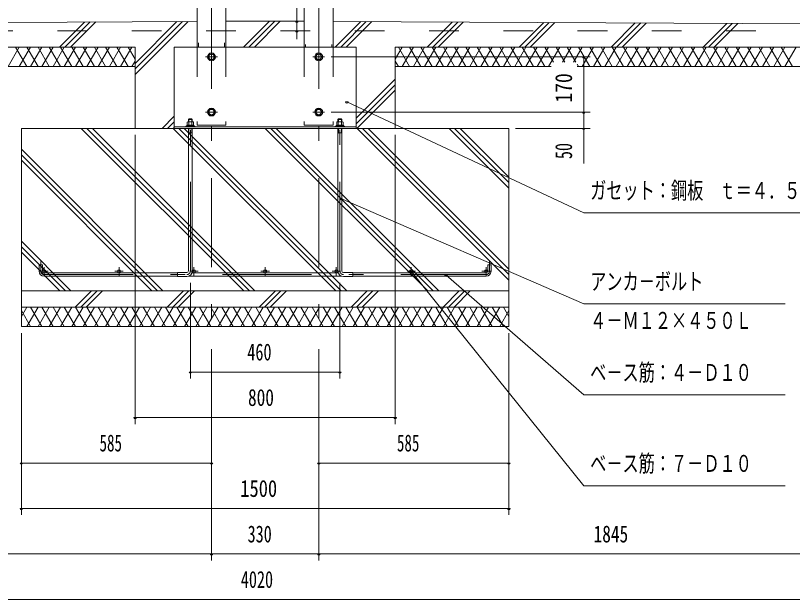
# Model space of a CAD drawing. Units: millimetres, scale not verified. Extents: x -31992 to 32005, y -14700 to 14700.
# Drawn here: x 19142 to 27508, y -4592 to 1698 of the extents above; entities that cross this region are included whole.
import ezdxf
from ezdxf.enums import TextEntityAlignment as Align

# ---------------------------------------------------------------- set-up
doc = ezdxf.new("R2010")
doc.units = ezdxf.units.MM
doc.header["$LTSCALE"] = 80
doc.linetypes.add('USER2', pattern=[10, 4, -6])
doc.linetypes.add('USER3', pattern=[24, 12, -5, 2, -5])
for name, color, linetype, lineweight in [('0-6_2-02BOLD', 7, 'Continuous', 18), ('0-7_2-12HIDDEN', 3, 'USER2', 18), ('0-8_2-22CENTER', 3, 'USER3', 18), ('0-9_2-42THIN', 4, 'Continuous', 18), ('0-A_2-52DIM', 3, 'Continuous', 18), ('0-B_2-62HATCH', 2, 'Continuous', 18)]:
    doc.layers.add(name, color=color, linetype=linetype, lineweight=lineweight)
doc.styles.add('ＭＳ ゴシック', font='')
doc.styles.get('ＭＳ ゴシック').set_extended_font_data('MS Gothic')

msp = doc.modelspace()

# ---------------------------------------------------------------- linework, layer by layer
at = {"layer": '0-6_2-02BOLD'}
for p, q in [((22251.39, 7787.41), (22251.39, 1357.9)), ((22563.24, 7787.41), (22563.24, 1357.9)), ((21096.37, 2204.9), (21096.37, 1357.9)), ((21408.23, 2204.9), (21408.23, 1357.9)), ((21829.81, 1637.9), (21408.23, 1635.81)), ((21829.81, 1637.9), (22251.38, 1635.81)), ((22563.23, 1634.25), (28864.81, 1602.9)), ((20429.8, 1357.9), (14794.81, 1357.9)), ((20429.8, 1357.9), (20429.8, 482.9)), ((20849.8, 1357.9), (20849.8, 482.9)), ((23229.81, 1357.9), (23229.81, 482.9)), ((23229.81, 1357.9), (28864.81, 1357.9)), ((21217.96, 1252.9), (21235.13, 1282.65)), ((21235.13, 1282.65), (21269.48, 1282.65)), ((22372.96, 1252.9), (22390.13, 1282.65)), ((22424.48, 1282.65), (22390.13, 1282.65)), ((21235.13, 1223.15), (21217.96, 1252.9)), ((22390.13, 1223.15), (22372.96, 1252.9)), ((22424.48, 1223.15), (22390.13, 1223.15)), ((20429.8, 1147.9), (14794.81, 1147.9)), ((23229.81, 1147.9), (24909.8, 1147.9)), ((25189.81, 1147.9), (28864.81, 1147.9)), ((21286.65, 657.9), (21269.48, 687.65)), ((22424.48, 687.65), (22390.13, 687.65)), ((22441.66, 657.9), (22424.48, 687.65)), ((21235.13, 628.15), (21269.48, 628.15)), ((21269.48, 628.15), (21286.65, 657.9)), ((22424.48, 628.15), (22390.13, 628.15)), ((22424.48, 628.15), (22441.66, 657.9)), ((20975.81, 506.7), (20975.81, 498.65)), ((20987.18, 517.2), (21062.43, 517.2)), ((20987.18, 517.2), (20987.18, 506.7)), ((20990.46, 549.04), (20990.46, 517.2)), ((21003.81, 577.73), (21010.8, 584.73)), ((21003.81, 577.73), (21045.8, 577.73)), ((21003.81, 552.2), (21003.81, 577.73)), ((21007.63, 549.04), (21007.63, 517.2)), ((21010.8, 584.73), (21038.81, 584.73)), ((21014.31, 506.7), (21024.81, 517.2)), ((21024.81, 506.7), (21035.3, 517.2)), ((21038.81, 584.73), (21045.8, 577.73)), ((21041.98, 549.04), (21041.98, 517.2)), ((21045.8, 552.2), (21045.8, 577.73)), ((21062.43, 517.2), (21062.43, 506.7)), ((22683.81, 506.7), (22585.8, 506.7)), ((22585.8, 506.7), (22585.8, 498.65)), ((22605.93, 552.2), (22600.45, 549.04)), ((22600.45, 549.04), (22600.45, 517.2)), ((22663.68, 552.2), (22605.93, 552.2)), ((22620.8, 584.73), (22613.81, 577.73)), ((22655.8, 577.73), (22613.81, 577.73)), ((22613.81, 552.2), (22613.81, 577.73)), ((22617.63, 549.04), (22617.63, 517.2)), ((22634.81, 506.7), (22624.31, 517.2)), ((22645.31, 506.7), (22634.81, 517.2)), ((22651.98, 549.04), (22651.98, 517.2)), ((22655.8, 552.2), (22655.8, 577.73)), ((22669.16, 549.04), (22663.68, 552.2)), ((22669.16, 549.04), (22669.16, 517.2)), ((22672.43, 517.2), (22672.43, 506.7)), ((22683.81, 506.7), (22683.81, 498.65)), ((19204.81, 482.9), (24454.81, 482.9)), ((19204.81, 482.9), (19204.81, -1652.1)), ((20849.8, 498.65), (22809.81, 498.65)), ((21003.81, -1053.6), (21003.81, 482.9)), ((21003.81, 435.65), (21045.8, 435.65)), ((21045.8, -1053.6), (21045.8, 482.9)), ((22613.81, -1053.6), (22613.81, 482.9)), ((22655.8, 435.65), (22613.81, 435.65)), ((22655.8, -1053.6), (22655.8, 482.9)), ((24454.81, 482.9), (24454.81, -1652.1)), ((19397.3, -1057.1), (19397.3, -987.1)), ((24262.31, -1057.1), (24262.31, -987.1)), ((19449.8, -1074.6), (20884.8, -1074.6)), ((20986.31, -1071.1), (20884.8, -1071.1)), ((22617.64, -1074.6), (21041.98, -1074.6)), ((22673.3, -1071.1), (22774.81, -1071.1)), ((22774.81, -1113.1), (22774.81, -1071.1)), ((24209.81, -1074.6), (22774.81, -1074.6)), ((19449.8, -1109.6), (20884.8, -1109.6)), ((22653.2, -1109.6), (21006.41, -1109.6)), ((22673.3, -1113.1), (22774.81, -1113.1)), ((24209.81, -1109.6), (22774.81, -1109.6)), ((24454.81, -1267.1), (19204.81, -1267.1)), ((24454.81, -1442.1), (19204.81, -1442.1)), ((24454.81, -1652.1), (19204.81, -1652.1))]:
    msp.add_line(p, q, dxfattribs=at)
for points in [[(21096.38, 1634.25), (14794.81, 1602.9), (14794.81, 1147.9)], [(20849.8, 1357.9), (22809.81, 1357.9), (22809.81, 482.9)], [(21235.13, 1223.15), (21269.48, 1223.15), (21286.65, 1252.9), (21269.48, 1282.65)], [(22424.48, 1223.15), (22441.66, 1252.9), (22424.48, 1282.65)], [(21235.13, 628.15), (21217.96, 657.9), (21235.13, 687.65), (21269.48, 687.65)], [(22390.13, 628.15), (22372.96, 657.9), (22390.13, 687.65)], [(20975.81, 506.7), (21073.81, 506.7), (21073.81, 498.65)], [(20990.46, 549.04), (20995.93, 552.2), (21053.68, 552.2), (21059.16, 549.04), (21059.16, 517.2)], [(22672.43, 517.2), (22597.18, 517.2), (22597.18, 506.7)], [(22655.8, 577.73), (22648.81, 584.73), (22620.8, 584.73)], [(19432.3, -1057.1), (19432.3, -987.1), (19397.3, -987.1)], [(24227.31, -1057.1), (24227.31, -987.1), (24262.31, -987.1)], [(20986.31, -1113.1), (20884.8, -1113.1), (20884.8, -1071.1)]]:
    msp.add_lwpolyline(points, dxfattribs=at)
for centre, radius in [((21252.3, 1252.9), 42), ((21252.3, 1252.9), 28.88), ((22407.31, 1252.9), 42), ((22407.31, 1252.9), 28.88), ((21252.3, 657.9), 42), ((21252.3, 657.9), 28.88), ((22407.31, 657.9), 42), ((22407.31, 657.9), 28.88), ((19449.8, -1057.1), 17.5), ((20256.55, -1057.1), 17.5), ((21063.3, -1057.1), 17.5), ((21829.81, -1057.1), 17.5), ((22596.31, -1057.1), 17.5), ((23403.06, -1057.1), 17.5), ((24209.81, -1057.1), 17.5)]:
    msp.add_circle(centre, radius, dxfattribs=at)
for centre, radius, start, end in [((20999.04, 538.96), 13.24, 49.5701, 90), ((21024.81, 503.98), 48.23, 69.13593, 110.86406), ((21050.57, 538.96), 13.24, 90, 130.42989), ((22609.04, 538.96), 13.24, 49.57011, 90), ((22634.81, 503.98), 48.23, 69.13594, 110.86407), ((22660.57, 538.96), 13.24, 90, 130.4299), ((19449.8, -1057.1), 52.5, 180, 270), ((20986.31, -1053.6), 59.5, 270, 0), ((20986.31, -1053.6), 17.5, 270, 0), ((22673.3, -1053.6), 59.5, 180, 270), ((22673.3, -1053.6), 17.5, 180, 270), ((24209.81, -1057.1), 52.5, 270, 0)]:
    msp.add_arc(centre, radius, start, end, dxfattribs=at)
at = {"layer": '0-7_2-12HIDDEN'}
for p, q in [((22266.09, 7787.41), (22266.09, 1357.9)), ((22548.54, 7787.41), (22548.54, 1357.9)), ((21111.07, 2204.9), (21111.07, 1357.9)), ((21393.52, 2204.9), (21393.52, 1357.9)), ((14794.81, 1532.9), (28864.81, 1532.9)), ((21096.38, 1357.9), (21096.38, 517.9)), ((21408.23, 1357.9), (21408.23, 517.9)), ((22251.38, 1357.9), (22251.38, 517.9)), ((21096.38, 517.9), (21408.23, 517.9))]:
    msp.add_line(p, q, dxfattribs=at)
msp.add_lwpolyline([(22563.23, 1357.9), (22563.23, 517.9), (22251.38, 517.9)], dxfattribs=at)
at = {"layer": '0-8_2-22CENTER'}
for p, q in [((21252.3, 9547.9), (21252.3, -1827.1)), ((22407.31, 9547.9), (22407.31, -1827.1)), ((21189.3, 1252.9), (21315.3, 1252.9)), ((22470.31, 1252.9), (22344.31, 1252.9)), ((21024.81, -1053.6), (21024.81, 626.73)), ((21189.3, 657.9), (21315.3, 657.9)), ((22470.31, 657.9), (22344.31, 657.9)), ((22634.81, -1053.6), (22634.81, 626.73)), ((19414.8, -1057.1), (19414.8, -952.1)), ((24244.81, -1057.1), (24244.81, -952.1)), ((19495.3, -1057.1), (19404.3, -1057.1)), ((19449.8, -1102.6), (19449.8, -1011.6)), ((20302.06, -1057.1), (20211.05, -1057.1)), ((20256.55, -1102.6), (20256.55, -1011.6)), ((21108.8, -1057.1), (21017.8, -1057.1)), ((21063.3, -1102.6), (21063.3, -1011.6)), ((21875.31, -1057.1), (21784.31, -1057.1)), ((21829.81, -1102.6), (21829.81, -1011.6)), ((22550.81, -1057.1), (22641.81, -1057.1)), ((22596.31, -1102.6), (22596.31, -1011.6)), ((23357.55, -1057.1), (23448.56, -1057.1)), ((23403.06, -1102.6), (23403.06, -1011.6)), ((24164.31, -1057.1), (24255.31, -1057.1)), ((24209.81, -1102.6), (24209.81, -1011.6)), ((19449.8, -1092.1), (24209.81, -1092.1))]:
    msp.add_line(p, q, dxfattribs=at)
for centre, radius, start, end in [((19449.8, -1057.1), 35, 180, 270), ((20986.31, -1053.6), 38.5, 270, 0), ((22673.3, -1053.6), 38.5, 180, 270), ((24209.81, -1057.1), 35, 270, 0)]:
    msp.add_arc(centre, radius, start, end, dxfattribs=at)
at = {"layer": '0-9_2-42THIN'}
for p, q in [((21009.06, 552.2), (21009.06, 582.98)), ((21040.56, 552.2), (21040.56, 582.98)), ((22619.06, 552.2), (22619.06, 582.98)), ((22650.55, 552.2), (22650.55, 582.98)), ((21040.56, 435.65), (21040.56, 482.9)), ((21040.56, 435.65), (21045.8, 426.56)), ((22619.06, 435.65), (22613.81, 426.56)), ((22619.06, 435.65), (22619.06, 482.9))]:
    msp.add_line(p, q, dxfattribs=at)
for points in [[(21003.81, 426.56), (21009.06, 435.65), (21009.06, 482.9)], [(22655.8, 426.56), (22650.55, 435.65), (22650.55, 482.9)]]:
    msp.add_lwpolyline(points, dxfattribs=at)
at = {"layer": '0-A_2-52DIM'}
for p, q in [((22170.75, 1445.03), (22170.75, 2015.9)), ((22226.48, 1637.9), (21919.54, 1637.9)), ((22184.75, 1637.9), (22156.75, 1637.9)), ((22184.75, 1532.9), (22156.75, 1532.9)), ((22540.31, 1252.9), (25329.81, 1252.9)), ((25273.81, 1252.9), (25245.81, 1252.9)), ((25259.81, 104.9), (25259.81, 1252.9)), ((22722.81, 767.96), (22694.81, 767.96)), ((25259.81, -427.1), (22708.81, 767.96)), ((22540.31, 657.9), (25329.81, 657.9)), ((25273.81, 657.9), (25245.81, 657.9)), ((24524.8, 482.9), (25329.81, 482.9)), ((25273.81, 482.9), (25245.81, 482.9)), ((20429.8, 412.9), (20429.8, -2702.1)), ((23229.81, 412.9), (23229.81, -2702.1)), ((22660.57, -272.9), (22632.57, -272.9)), ((25259.81, -1407.1), (22646.57, -272.9)), ((25259.81, -427.1), (28059.8, -427.1)), ((23422.51, -1064.65), (23394.51, -1064.65)), ((25259.81, -3367.1), (23408.51, -1064.65)), ((23791.99, -1100.3), (23763.99, -1100.3)), ((25259.81, -2387.1), (23777.99, -1100.3)), ((21024.81, -1183.1), (21024.81, -2212.1)), ((22634.81, -1183.1), (22634.81, -2212.1)), ((27429.8, -1407.1), (25259.81, -1407.1)), ((19204.81, -1722.1), (19204.81, -3682.1)), ((24454.81, -1722.1), (24454.81, -3682.1)), ((21252.3, -1897.1), (21252.3, -4172.1)), ((22407.31, -1897.1), (22407.31, -4172.1)), ((21038.81, -2142.1), (21010.81, -2142.1)), ((21024.81, -2142.1), (22634.81, -2142.1)), ((22648.81, -2142.1), (22620.81, -2142.1)), ((25259.81, -2387.1), (27429.8, -2387.1)), ((20443.8, -2632.1), (20415.8, -2632.1)), ((20429.8, -2632.1), (23229.81, -2632.1)), ((23243.81, -2632.1), (23215.81, -2632.1)), ((19218.81, -3122.1), (19190.81, -3122.1)), ((19204.81, -3122.1), (21252.3, -3122.1)), ((21266.3, -3122.1), (21238.3, -3122.1)), ((22421.31, -3122.1), (22393.31, -3122.1)), ((22407.31, -3122.1), (24454.81, -3122.1)), ((24468.81, -3122.1), (24440.81, -3122.1)), ((25259.81, -3367.1), (27429.8, -3367.1)), ((19218.81, -3612.1), (19190.81, -3612.1)), ((19204.81, -3612.1), (24454.81, -3612.1)), ((24468.81, -3612.1), (24440.81, -3612.1)), ((28864.81, -4102.1), (14794.81, -4102.1)), ((21266.3, -4102.1), (21238.3, -4102.1)), ((22421.31, -4102.1), (22393.31, -4102.1)), ((14794.81, -4592.1), (28864.81, -4592.1))]:
    msp.add_line(p, q, dxfattribs=at)
for centre in [(22170.75, 1637.9), (22170.75, 1532.9), (25259.81, 1252.9), (22708.81, 767.96), (25259.81, 657.9), (25259.81, 482.9), (22646.57, -272.9), (23408.51, -1064.65), (23777.99, -1100.3), (21024.81, -2142.1), (22634.81, -2142.1), (20429.8, -2632.1), (23229.81, -2632.1), (19204.81, -3122.1), (21252.3, -3122.1), (22407.31, -3122.1), (24454.81, -3122.1), (19204.81, -3612.1), (24454.81, -3612.1), (21252.3, -4102.1), (22407.31, -4102.1)]:
    msp.add_arc(centre, 14, 180, 0, dxfattribs=at)
at = {"layer": '0-B_2-62HATCH'}
for p, q in [((19615.51, 1357.9), (19885.84, 1628.23)), ((19674.91, 1357.9), (19945.54, 1628.53)), ((19734.31, 1357.9), (20005.23, 1628.83)), ((20429.8, 1063.45), (21000.13, 1633.77)), ((20429.8, 1122.85), (20940.43, 1633.48)), ((20429.8, 1182.24), (20880.74, 1633.18)), ((21595.41, 1357.9), (21875.19, 1637.68)), ((21654.81, 1357.9), (21934.29, 1637.38)), ((21714.21, 1357.9), (21993.39, 1637.09)), ((22585.36, 1357.9), (22860.23, 1632.78)), ((22644.76, 1357.9), (22919.34, 1632.48)), ((22704.16, 1357.9), (22978.44, 1632.19)), ((23575.31, 1357.9), (23845.29, 1627.88)), ((23634.71, 1357.9), (23904.38, 1627.58)), ((23694.11, 1357.9), (23963.49, 1627.29)), ((24565.26, 1357.9), (24830.33, 1622.97)), ((24624.66, 1357.9), (24889.44, 1622.68)), ((24684.05, 1357.9), (24948.54, 1622.39)), ((25555.21, 1357.9), (25815.38, 1618.07)), ((25614.6, 1357.9), (25874.48, 1617.78)), ((25674, 1357.9), (25933.59, 1617.49)), ((26545.16, 1357.9), (26800.43, 1613.17)), ((26604.56, 1357.9), (26859.53, 1612.88)), ((26663.95, 1357.9), (26918.63, 1612.59)), ((19061.41, 1147.9), (19182.65, 1357.9)), ((19263.48, 1147.9), (19142.24, 1357.9)), ((19182.65, 1147.9), (19303.89, 1357.9)), ((19384.72, 1147.9), (19263.48, 1357.9)), ((19303.89, 1147.9), (19425.13, 1357.9)), ((19505.97, 1147.9), (19384.72, 1357.9)), ((19425.14, 1147.9), (19546.38, 1357.9)), ((19627.21, 1147.9), (19505.97, 1357.9)), ((19546.38, 1147.9), (19667.62, 1357.9)), ((19748.45, 1147.9), (19627.21, 1357.9)), ((19667.62, 1147.9), (19788.87, 1357.9)), ((19869.7, 1147.9), (19748.46, 1357.9)), ((19788.87, 1147.9), (19910.11, 1357.9)), ((19990.94, 1147.9), (19869.7, 1357.9)), ((19910.11, 1147.9), (20031.35, 1357.9)), ((20112.18, 1147.9), (19990.94, 1357.9)), ((20031.35, 1147.9), (20152.6, 1357.9)), ((20233.43, 1147.9), (20112.18, 1357.9)), ((20152.6, 1147.9), (20273.84, 1357.9)), ((20354.67, 1147.9), (20233.43, 1357.9)), ((20273.84, 1147.9), (20395.08, 1357.9)), ((20429.8, 1227.77), (20354.67, 1357.9)), ((23229.81, 1227.79), (23304.93, 1357.9)), ((23385.76, 1147.9), (23264.51, 1357.9)), ((23304.93, 1147.9), (23426.17, 1357.9)), ((23507, 1147.9), (23385.76, 1357.9)), ((23426.17, 1147.9), (23547.41, 1357.9)), ((23628.25, 1147.9), (23507, 1357.9)), ((23547.41, 1147.9), (23668.66, 1357.9)), ((23749.49, 1147.9), (23628.25, 1357.9)), ((23668.66, 1147.9), (23789.91, 1357.9)), ((23870.74, 1147.9), (23749.49, 1357.9)), ((23789.91, 1147.9), (23911.14, 1357.9)), ((23991.97, 1147.9), (23870.74, 1357.9)), ((23911.14, 1147.9), (24032.39, 1357.9)), ((24113.22, 1147.9), (23991.98, 1357.9)), ((24032.39, 1147.9), (24153.63, 1357.9)), ((24234.46, 1147.9), (24113.22, 1357.9)), ((24153.63, 1147.9), (24274.88, 1357.9)), ((24355.71, 1147.9), (24234.46, 1357.9)), ((24274.88, 1147.9), (24396.12, 1357.9)), ((24476.95, 1147.9), (24355.71, 1357.9)), ((24396.12, 1147.9), (24517.37, 1357.9)), ((24598.19, 1147.9), (24476.95, 1357.9)), ((24517.37, 1147.9), (24638.61, 1357.9)), ((24719.44, 1147.9), (24598.19, 1357.9)), ((24638.61, 1147.9), (24759.85, 1357.9)), ((24840.68, 1147.9), (24719.44, 1357.9)), ((24759.85, 1147.9), (24881.09, 1357.9)), ((24933.97, 1196.31), (24840.68, 1357.9)), ((24881.09, 1147.9), (25002.34, 1357.9)), ((25055.22, 1196.31), (24961.93, 1357.9)), ((25030.29, 1196.31), (25123.59, 1357.9)), ((25176.46, 1196.31), (25083.17, 1357.9)), ((25151.53, 1196.31), (25244.82, 1357.9)), ((25325.65, 1147.9), (25204.41, 1357.9)), ((25244.82, 1147.9), (25366.07, 1357.9)), ((25446.9, 1147.9), (25325.65, 1357.9)), ((25366.07, 1147.9), (25487.31, 1357.9)), ((25568.14, 1147.9), (25446.9, 1357.9)), ((25487.31, 1147.9), (25608.56, 1357.9)), ((25689.38, 1147.9), (25568.14, 1357.9)), ((25608.56, 1147.9), (25729.8, 1357.9)), ((25810.63, 1147.9), (25689.39, 1357.9)), ((25729.8, 1147.9), (25851.05, 1357.9)), ((25931.87, 1147.9), (25810.63, 1357.9)), ((25851.05, 1147.9), (25972.29, 1357.9)), ((26053.12, 1147.9), (25931.87, 1357.9)), ((25972.29, 1147.9), (26093.53, 1357.9)), ((26174.36, 1147.9), (26053.12, 1357.9)), ((26093.53, 1147.9), (26214.78, 1357.9)), ((26295.61, 1147.9), (26174.36, 1357.9)), ((26214.78, 1147.9), (26336.02, 1357.9)), ((26416.85, 1147.9), (26295.61, 1357.9)), ((26336.02, 1147.9), (26457.27, 1357.9)), ((26538.09, 1147.9), (26416.85, 1357.9)), ((26457.27, 1147.9), (26578.5, 1357.9)), ((26659.33, 1147.9), (26538.09, 1357.9)), ((26578.5, 1147.9), (26699.75, 1357.9)), ((26780.58, 1147.9), (26659.34, 1357.9)), ((26699.75, 1147.9), (26820.99, 1357.9)), ((26901.82, 1147.9), (26780.58, 1357.9)), ((26821, 1147.9), (26942.24, 1357.9)), ((27023.07, 1147.9), (26901.82, 1357.9)), ((26942.24, 1147.9), (27063.48, 1357.9)), ((27144.31, 1147.9), (27023.07, 1357.9)), ((27063.48, 1147.9), (27184.73, 1357.9)), ((27265.55, 1147.9), (27144.32, 1357.9)), ((27184.73, 1147.9), (27305.97, 1357.9)), ((27386.8, 1147.9), (27265.55, 1357.9)), ((27305.97, 1147.9), (27427.21, 1357.9)), ((27508.04, 1147.9), (27386.8, 1357.9)), ((27427.21, 1147.9), (27548.46, 1357.9)), ((20395.09, 1147.9), (20429.8, 1208.04)), ((23264.51, 1147.9), (23229.81, 1208.02)), ((25204.41, 1147.9), (25189.81, 1173.2)), ((22809.81, 592.4), (23229.81, 1012.4)), ((22809.81, 533), (23229.81, 953)), ((22819.11, 482.9), (23229.81, 893.6)), ((20720.41, 482.9), (20849.8, 612.29)), ((20779.81, 482.9), (20849.8, 552.9)), ((19850.56, 482.9), (21600.56, -1267.1)), ((19909.96, 482.9), (21659.96, -1267.1)), ((19969.35, 482.9), (21719.35, -1267.1)), ((20839.21, 482.9), (20849.8, 493.5)), ((20840.51, 482.9), (22590.51, -1267.1)), ((20899.9, 482.9), (22649.91, -1267.1)), ((20959.3, 482.9), (22709.3, -1267.1)), ((21830.46, 482.9), (23580.46, -1267.1)), ((21889.86, 482.9), (23639.86, -1267.1)), ((21949.25, 482.9), (23699.25, -1267.1)), ((22820.41, 482.9), (24454.81, -1151.5)), ((22879.8, 482.9), (24454.81, -1092.1)), ((22939.2, 482.9), (24454.81, -1032.7)), ((23810.36, 482.9), (24454.81, -161.55)), ((23869.76, 482.9), (24454.81, -102.15)), ((23929.15, 482.9), (24454.81, -42.75)), ((19204.81, 257.5), (20729.41, -1267.1)), ((19204.81, 198.1), (20670.01, -1267.1)), ((19204.81, 138.71), (20610.61, -1267.1)), ((19204.81, -732.45), (19739.45, -1267.1)), ((19204.81, -791.84), (19680.06, -1267.1)), ((19204.81, -851.24), (19620.66, -1267.1)), ((19785.36, -1442.1), (19960.36, -1267.1)), ((19844.76, -1442.1), (20019.76, -1267.1)), ((19904.16, -1442.1), (20079.16, -1267.1)), ((20775.31, -1442.1), (20950.31, -1267.1)), ((20834.71, -1442.1), (21009.71, -1267.1)), ((20894.11, -1442.1), (21069.1, -1267.1)), ((21765.26, -1442.1), (21940.26, -1267.1)), ((21824.66, -1442.1), (21999.66, -1267.1)), ((21884.06, -1442.1), (22059.05, -1267.1)), ((22755.21, -1442.1), (22930.21, -1267.1)), ((22814.61, -1442.1), (22989.6, -1267.1)), ((22874.01, -1442.1), (23049, -1267.1)), ((23745.16, -1442.1), (23920.16, -1267.1)), ((23804.56, -1442.1), (23979.56, -1267.1)), ((23863.95, -1442.1), (24038.95, -1267.1)), ((19204.81, -1543.72), (19263.48, -1442.1)), ((19303.89, -1652.1), (19204.81, -1480.47)), ((19263.48, -1652.1), (19384.72, -1442.1)), ((19425.14, -1652.1), (19303.89, -1442.1)), ((19384.72, -1652.1), (19505.97, -1442.1)), ((19546.38, -1652.1), (19425.13, -1442.1)), ((19505.96, -1652.1), (19627.21, -1442.1)), ((19667.62, -1652.1), (19546.38, -1442.1)), ((19627.21, -1652.1), (19748.45, -1442.1)), ((19788.87, -1652.1), (19667.62, -1442.1)), ((19748.45, -1652.1), (19869.7, -1442.1)), ((19910.11, -1652.1), (19788.87, -1442.1)), ((19869.7, -1652.1), (19990.94, -1442.1)), ((20031.35, -1652.1), (19910.11, -1442.1)), ((19990.94, -1652.1), (20112.18, -1442.1)), ((20152.6, -1652.1), (20031.35, -1442.1)), ((20112.18, -1652.1), (20233.43, -1442.1)), ((20273.84, -1652.1), (20152.6, -1442.1)), ((20233.42, -1652.1), (20354.67, -1442.1)), ((20395.09, -1652.1), (20273.84, -1442.1)), ((20354.67, -1652.1), (20475.92, -1442.1)), ((20516.33, -1652.1), (20395.09, -1442.1)), ((20475.91, -1652.1), (20597.15, -1442.1)), ((20637.57, -1652.1), (20516.33, -1442.1)), ((20597.15, -1652.1), (20718.4, -1442.1)), ((20758.82, -1652.1), (20637.57, -1442.1)), ((20718.4, -1652.1), (20839.65, -1442.1)), ((20880.06, -1652.1), (20758.81, -1442.1)), ((20839.64, -1652.1), (20960.89, -1442.1)), ((21001.3, -1652.1), (20880.06, -1442.1)), ((20960.89, -1652.1), (21082.13, -1442.1)), ((21122.55, -1652.1), (21001.3, -1442.1)), ((21082.13, -1652.1), (21203.38, -1442.1)), ((21243.79, -1652.1), (21122.55, -1442.1)), ((21203.38, -1652.1), (21324.62, -1442.1)), ((21365.03, -1652.1), (21243.79, -1442.1)), ((21324.62, -1652.1), (21445.86, -1442.1)), ((21486.28, -1652.1), (21365.03, -1442.1)), ((21445.86, -1652.1), (21567.1, -1442.1)), ((21607.52, -1652.1), (21486.28, -1442.1)), ((21567.1, -1652.1), (21688.35, -1442.1)), ((21728.77, -1652.1), (21607.52, -1442.1)), ((21688.35, -1652.1), (21809.59, -1442.1)), ((21850.01, -1652.1), (21728.77, -1442.1)), ((21809.59, -1652.1), (21930.83, -1442.1)), ((21971.25, -1652.1), (21850.01, -1442.1)), ((21930.83, -1652.1), (22052.08, -1442.1)), ((22092.5, -1652.1), (21971.25, -1442.1)), ((22052.08, -1652.1), (22173.32, -1442.1)), ((22213.74, -1652.1), (22092.49, -1442.1)), ((22173.32, -1652.1), (22294.57, -1442.1)), ((22334.98, -1652.1), (22213.74, -1442.1)), ((22294.56, -1652.1), (22415.81, -1442.1)), ((22456.23, -1652.1), (22334.98, -1442.1)), ((22415.81, -1652.1), (22537.05, -1442.1)), ((22577.47, -1652.1), (22456.23, -1442.1)), ((22537.05, -1652.1), (22658.29, -1442.1)), ((22698.71, -1652.1), (22577.47, -1442.1)), ((22658.29, -1652.1), (22779.54, -1442.1)), ((22819.96, -1652.1), (22698.71, -1442.1)), ((22779.54, -1652.1), (22900.78, -1442.1)), ((22941.2, -1652.1), (22819.96, -1442.1)), ((22900.78, -1652.1), (23022.03, -1442.1)), ((23062.44, -1652.1), (22941.2, -1442.1)), ((23022.03, -1652.1), (23143.27, -1442.1)), ((23183.69, -1652.1), (23062.44, -1442.1)), ((23143.27, -1652.1), (23264.51, -1442.1)), ((23304.93, -1652.1), (23183.69, -1442.1)), ((23264.51, -1652.1), (23385.76, -1442.1)), ((23426.17, -1652.1), (23304.93, -1442.1)), ((23385.76, -1652.1), (23507, -1442.1)), ((23547.41, -1652.1), (23426.17, -1442.1)), ((23507, -1652.1), (23628.25, -1442.1)), ((23668.66, -1652.1), (23547.41, -1442.1)), ((23628.24, -1652.1), (23749.49, -1442.1)), ((23789.91, -1652.1), (23668.66, -1442.1)), ((23749.49, -1652.1), (23870.74, -1442.1)), ((23911.15, -1652.1), (23789.91, -1442.1)), ((23870.74, -1652.1), (23991.97, -1442.1)), ((24032.39, -1652.1), (23911.14, -1442.1)), ((23991.97, -1652.1), (24113.22, -1442.1)), ((24153.64, -1652.1), (24032.39, -1442.1)), ((24113.22, -1652.1), (24234.46, -1442.1)), ((24274.88, -1652.1), (24153.64, -1442.1)), ((24234.46, -1652.1), (24355.71, -1442.1)), ((24396.12, -1652.1), (24274.88, -1442.1)), ((24355.71, -1652.1), (24454.81, -1480.45)), ((24454.81, -1543.74), (24396.12, -1442.1))]:
    msp.add_line(p, q, dxfattribs=at)

# ---------------------------------------------------------------- texts
at = {"layer": '0-A_2-52DIM', "color": 7, "style": 'ＭＳ ゴシック'}
for s, width, p in [('170', 0.85, (25189.81, 760.12)), ('50', 0.7, (25189.81, 151.5))]:
    msp.add_text(s, height=182.3, rotation=90, dxfattribs=dict(at, width=width)).set_placement(p, align=Align.BOTTOM_LEFT)
for s, width, p in [('ガセット：鋼板\u3000ｔ＝４．５', 0.7, (25329.8, -332.23)), ('アンカ－ボルト', 0.7, (25329.8, -1312.23)), ('４－Ｍ１２×４５０Ｌ', 0.7, (25329.8, -1732.23)), ('460', 0.7, (21638.25, -2072.1)), ('ベ－ス筋：４－Ｄ１０', 0.7, (25329.8, -2292.23)), ('800', 0.75, (21645.84, -2562.1)), ('585', 0.65, (20046.7, -3052.1)), ('585', 0.65, (23249.2, -3052.1)), ('ベ－ス筋：７－Ｄ１０', 0.7, (25329.8, -3272.23)), ('1500', 0.8, (21562.43, -3542.1)), ('330', 0.7, (21641.05, -4032.1)), ('1845', 0.75, (25366.94, -4032.1)), ('4020', 0.7, (21568.15, -4522.1))]:
    msp.add_text(s, height=182.3, dxfattribs=dict(at, width=width)).set_placement(p, align=Align.BOTTOM_LEFT)

doc.saveas('drawing.dxf')
